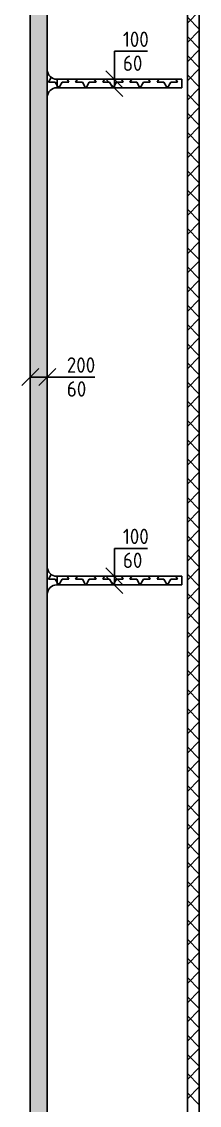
# Model space of a CAD drawing. Header units: millimetres. Extents: x -3262 to 109714, y 0 to 217318.
# Drawn here: x 107636 to 109714, y 175807 to 188475 of the extents above; entities that cross this region are included whole.
import ezdxf

# ---------------------------------------------------------------- set-up
doc = ezdxf.new("R2010")
doc.units = ezdxf.units.MM
doc.header["$LTSCALE"] = 100
for name, color, linetype in [('BL$4----_STEMPEL', 7, 'Continuous'), ('EL6131--_ENERGIEBEDR (1996)', 2, 'Continuous'), ('EL6131--_GEBOUWINST (1996)', 2, 'Continuous'), ('EL6131--_KG_D', 3, 'Continuous'), ('EM6131--_KG', 1, 'Continuous')]:
    doc.layers.add(name, color=color, linetype=linetype)
doc.styles.add('buro-018', font='BUROFONT.shx', dxfattribs={"height": 180})
doc.styles.add('CofelyArial', font='arial.ttf')
doc.styles.add('STABICAD-018', font='ISOCP.SHX', dxfattribs={"height": 1.8})

# ---------------------------------------------------------------- blocks, each defined once
blk = doc.blocks.new('*X57')
at = {"color": 0}
for p, q in [((18978, 14264), (19118, 14404)), ((19188, 14264), (19048, 14404)), ((19203, 14264), (19343, 14404)), ((19412, 14264), (19272, 14404)), ((19427, 14264), (19567, 14404)), ((19637, 14264), (19497, 14404)), ((19652, 14264), (19792, 14404)), ((19861, 14264), (19721, 14404)), ((19876, 14264), (20016, 14404)), ((20086, 14264), (19946, 14404)), ((20101, 14264), (20241, 14404)), ((20310, 14264), (20170, 14404)), ((20326, 14264), (20466, 14404)), ((20535, 14264), (20395, 14404)), ((20550, 14264), (20690, 14404)), ((20759, 14264), (20619, 14404)), ((20775, 14264), (20915, 14404)), ((20984, 14264), (20844, 14404)), ((20999, 14264), (21139, 14404)), ((21208, 14264), (21068, 14404)), ((21224, 14264), (21364, 14404)), ((21433, 14264), (21293, 14404)), ((21448, 14264), (21588, 14404)), ((21657, 14264), (21517, 14404)), ((21673, 14264), (21813, 14404)), ((21882, 14264), (21742, 14404)), ((21897, 14264), (22037, 14404)), ((22106, 14264), (21966, 14404)), ((22122, 14264), (22262, 14404)), ((22331, 14264), (22191, 14404)), ((22346, 14264), (22486, 14404)), ((22555, 14264), (22415, 14404)), ((22571, 14264), (22711, 14404)), ((22780, 14264), (22640, 14404)), ((22795, 14264), (22935, 14404)), ((23004, 14264), (22864, 14404)), ((23020, 14264), (23160, 14404)), ((23229, 14264), (23089, 14404)), ((23244, 14264), (23384, 14404)), ((23453, 14264), (23313, 14404)), ((23469, 14264), (23609, 14404)), ((23678, 14264), (23538, 14404)), ((23693, 14264), (23833, 14404)), ((23902, 14264), (23762, 14404)), ((23918, 14264), (24058, 14404)), ((24127, 14264), (23987, 14404)), ((24142, 14264), (24282, 14404)), ((24351, 14264), (24211, 14404)), ((24367, 14264), (24507, 14404)), ((24576, 14264), (24436, 14404)), ((24591, 14264), (24731, 14404)), ((24800, 14264), (24660, 14404)), ((24816, 14264), (24956, 14404)), ((25025, 14264), (24885, 14404)), ((25040, 14264), (25180, 14404)), ((25249, 14264), (25109, 14404)), ((25265, 14264), (25405, 14404)), ((25474, 14264), (25334, 14404)), ((25489, 14264), (25629, 14404)), ((25698, 14264), (25558, 14404)), ((25714, 14264), (25854, 14404)), ((25923, 14264), (25783, 14404)), ((25938, 14264), (26078, 14404)), ((26147, 14264), (26007, 14404)), ((26163, 14264), (26303, 14404)), ((26372, 14264), (26232, 14404)), ((26387, 14264), (26527, 14404)), ((26596, 14264), (26456, 14404)), ((26612, 14264), (26752, 14404)), ((26821, 14264), (26681, 14404)), ((26836, 14264), (26976, 14404)), ((27045, 14264), (26905, 14404)), ((27061, 14264), (27201, 14404)), ((27270, 14264), (27130, 14404)), ((27285, 14264), (27425, 14404)), ((27494, 14264), (27354, 14404)), ((27510, 14264), (27650, 14404)), ((27719, 14264), (27579, 14404)), ((27734, 14264), (27874, 14404)), ((27943, 14264), (27803, 14404)), ((27959, 14264), (28099, 14404)), ((28168, 14264), (28028, 14404)), ((28184, 14264), (28324, 14404)), ((28392, 14264), (28252, 14404)), ((28408, 14264), (28548, 14404)), ((28617, 14264), (28477, 14404)), ((28633, 14264), (28773, 14404)), ((28841, 14264), (28701, 14404)), ((28857, 14264), (28997, 14404)), ((29066, 14264), (28926, 14404)), ((29082, 14264), (29222, 14404)), ((29290, 14264), (29150, 14404)), ((29306, 14264), (29446, 14404)), ((29515, 14264), (29375, 14404)), ((29531, 14264), (29671, 14404)), ((29739, 14264), (29599, 14404)), ((29755, 14264), (29895, 14404)), ((29964, 14264), (29824, 14404)), ((29980, 14264), (30120, 14404)), ((30188, 14264), (30048, 14404)), ((30204, 14264), (30344, 14404)), ((30413, 14264), (30273, 14404)), ((30429, 14264), (30569, 14404)), ((30637, 14264), (30497, 14404)), ((30653, 14264), (30793, 14404)), ((30862, 14264), (30722, 14404)), ((30878, 14264), (31018, 14404)), ((31086, 14264), (30946, 14404)), ((31102, 14264), (31242, 14404)), ((31311, 14264), (31171, 14404)), ((31327, 14264), (31467, 14404)), ((31535, 14264), (31395, 14404)), ((31551, 14264), (31691, 14404)), ((31760, 14264), (31620, 14404))]:
    blk.add_line(p, q, dxfattribs=at)
blk = doc.blocks.new('*U154')
at = {"color": 0, "linetype": 'Continuous'}
for p, q in [((0, 100, -2730), (43290, 100, -2730)), ((0, -100, -2730), (43290, -100, -2730))]:
    blk.add_line(p, q, dxfattribs=at)
at = {"layer": 'BL$4----_STEMPEL', "color": 1, "style": 'CofelyArial'}
for tag in ['CODE', 'POSITIONCODE', 'SECTIONCODE']:
    blk.add_attdef(tag, (107836, 169384, 2730), '', height=1.8, dxfattribs=at)
blk = doc.blocks.new('*U152')
at = {"color": 0, "linetype": 'Continuous'}
for p, q in [((-300, -100, -2730), (-100, 100, -2730)), ((0, 0, -2730), (-200, 0, -2730)), ((-100, -100, -2730), (100, 100, -2730)), ((0, 0, -2730), (128, 0, -2730)), ((128, 0, -2730), (557, 0, -2730))]:
    blk.add_line(p, q, dxfattribs=at)
at = {"color": 0, "linetype": 'Continuous', "style": 'STABICAD-018'}
for s, p in [('200', (228, 50, -2730)), ('60', (228, -230, -2730))]:
    blk.add_text(s, height=180, dxfattribs=at).set_placement(p)
at = {"color": 1, "style": 'CofelyArial'}
blk.add_attdef('CODE', (107936, 184321, 2730), '', height=1.8, dxfattribs=at)
blk = doc.blocks.new('*U153')
at = {"color": 0, "linetype": 'Continuous'}
for p, q in [((0, 50, -2730), (1459, 50, -2730)), ((0, -50, -2730), (0, 50, -2730)), ((1459, -50, -2730), (1459, 50, -2730)), ((0, -50, -2730), (1459, -50, -2730))]:
    blk.add_line(p, q, dxfattribs=at)
at = {"layer": 'BL$4----_STEMPEL', "color": 1, "style": 'buro-018'}
for tag in ['CODE', 'POSITIONCODE', 'SECTIONCODE']:
    blk.add_attdef(tag, (109510, 172662, 2730), '', height=1.8, dxfattribs=at)
blk = doc.blocks.new('*U155')
at = {"color": 0, "linetype": 'Continuous'}
for p, q in [((0, -160, -2730), (0, 160, -2730)), ((115, 50, -2730), (110, 50, -2730)), ((115, -50, -2730), (115, 50, -2730)), ((115, -50, -2730), (110, -50, -2730))]:
    blk.add_line(p, q, dxfattribs=at)
for centre, start, end in [((110, 160, -2730), 180, 270), ((110, -160, -2730), 90, 180)]:
    blk.add_arc(centre, 110, start, end, dxfattribs=at)
at = {"layer": 'BL$4----_STEMPEL', "color": 1, "style": 'buro-018'}
for tag in ['CODE', 'POSITIONCODE', 'SECTIONCODE']:
    blk.add_attdef(tag, (107936, 172662, 2730), '', height=1.8, dxfattribs=at)
blk = doc.blocks.new('*U156')
at = {"color": 0, "linetype": 'Continuous'}
for p, q in [((0, 0, -2730), (0, 327, -2730)), ((0, 327, -2730), (388, 327, -2730)), ((100, -100, -2730), (-100, 100, -2730)), ((100, -200, -2730), (-100, 0, -2730)), ((0, 0, -2730), (0, -100, -2730))]:
    blk.add_line(p, q, dxfattribs=at)
at = {"color": 0, "linetype": 'Continuous', "style": 'STABICAD-018'}
for s, p in [('100', (100, 377, -2730)), ('60', (100, 97, -2730))]:
    blk.add_text(s, height=180, dxfattribs=at).set_placement(p)
at = {"layer": 'BL$4----_STEMPEL', "color": 1, "style": 'buro-018'}
blk.add_attdef('CODE', (108720, 172712, 2730), '', height=1.8, dxfattribs=at)

msp = doc.modelspace()

# ---------------------------------------------------------------- hatches: boundary and pattern name
at = {"layer": 'EL6131--_ENERGIEBEDR (1996)', "linetype": 'Continuous'}
h = msp.add_hatch(dxfattribs=at)
h.set_pattern_fill('STARS', color=1, scale=25)
h.set_pattern_definition([(0, (23198.14, 53882.63), (0, 137.48153), [79.375, -79.375]), (60, (23198.14, 53882.63), (-119.0625, 68.74077), [79.375, -79.375]), (120, (23237.83, 53951.37), (-119.0625, -68.74077), [79.375, -79.375])])
h.paths.add_polyline_path([(107736, 169384), (107936, 169384), (107936, 212674), (107736, 212674)])
at = {"layer": 'EL6131--_ENERGIEBEDR (1996)'}
h = msp.add_hatch(dxfattribs=at)
h.set_pattern_fill('STARS', color=1, scale=25)
h.set_pattern_definition([(0, (0, 15090.1), (0, 137.48153), [79.375, -79.375]), (60, (0, 15090.1), (-119.0625, 68.74077), [79.375, -79.375]), (120, (39.69, 15158.84), (-119.0625, -68.74077), [79.375, -79.375])])
h.paths.add_polyline_path([(109510, 187802), (108051, 187802), (108051, 187702), (109510, 187702)])
h.paths.add_polyline_path([(108051, 187802), (108046, 187802, -0.414214), (107936, 187912), (107936, 187592, -0.414214), (108046, 187702), (108051, 187702)])
h = msp.add_hatch(dxfattribs=at)
h.set_pattern_fill('STARS', color=1, scale=25)
h.set_pattern_definition([(0, (0, 9279.03), (0, 137.48153), [79.375, -79.375]), (60, (0, 9279.03), (-119.0625, 68.74077), [79.375, -79.375]), (120, (39.69, 9347.77), (-119.0625, -68.74077), [79.375, -79.375])])
h.paths.add_polyline_path([(109510, 181991), (108051, 181991), (108051, 181891), (109510, 181891)])
h.paths.add_polyline_path([(108051, 181991), (108046, 181991, -0.414214), (107936, 182101), (107936, 181781, -0.414214), (108046, 181891), (108051, 181891)])

# ---------------------------------------------------------------- linework, layer by layer
at = {"layer": 'EL6131--_GEBOUWINST (1996)', "color": 2, "linetype": 'Continuous'}
msp.add_lwpolyline([(109714, 169574), (109713, 212674), (109573, 212674), (109574, 169574)], close=True, dxfattribs=at)

# ---------------------------------------------------------------- block references
at = {"layer": 'EL6131--_GEBOUWINST (1996)', "color": 1, "linetype": 'Continuous', "rotation": 90}
msp.add_blockref('*X57', (123978, 156836), dxfattribs=at)
at = {"layer": 'EL6131--_KG_D', "linetype": 'Continuous'}
for name, p, rotation in [('*U154', (107836, 169384, 2730), 90.00000000000001), ('*U153', (109510, 187752, 2730), 180), ('*U153', (109510, 181941, 2730), 180)]:
    msp.add_blockref(name, p, dxfattribs=dict(at, rotation=rotation))
for p in [(107936, 187752, 2730), (107936, 181941, 2730)]:
    msp.add_blockref('*U155', p, dxfattribs=at)
at = {"layer": 'EM6131--_KG', "linetype": 'Continuous'}
for name, p in [('*U156', (108720, 187802, 2730)), ('*U152', (107936, 184321, 2730)), ('*U156', (108720, 181991, 2730))]:
    msp.add_blockref(name, p, dxfattribs=at)

doc.saveas('drawing.dxf')
